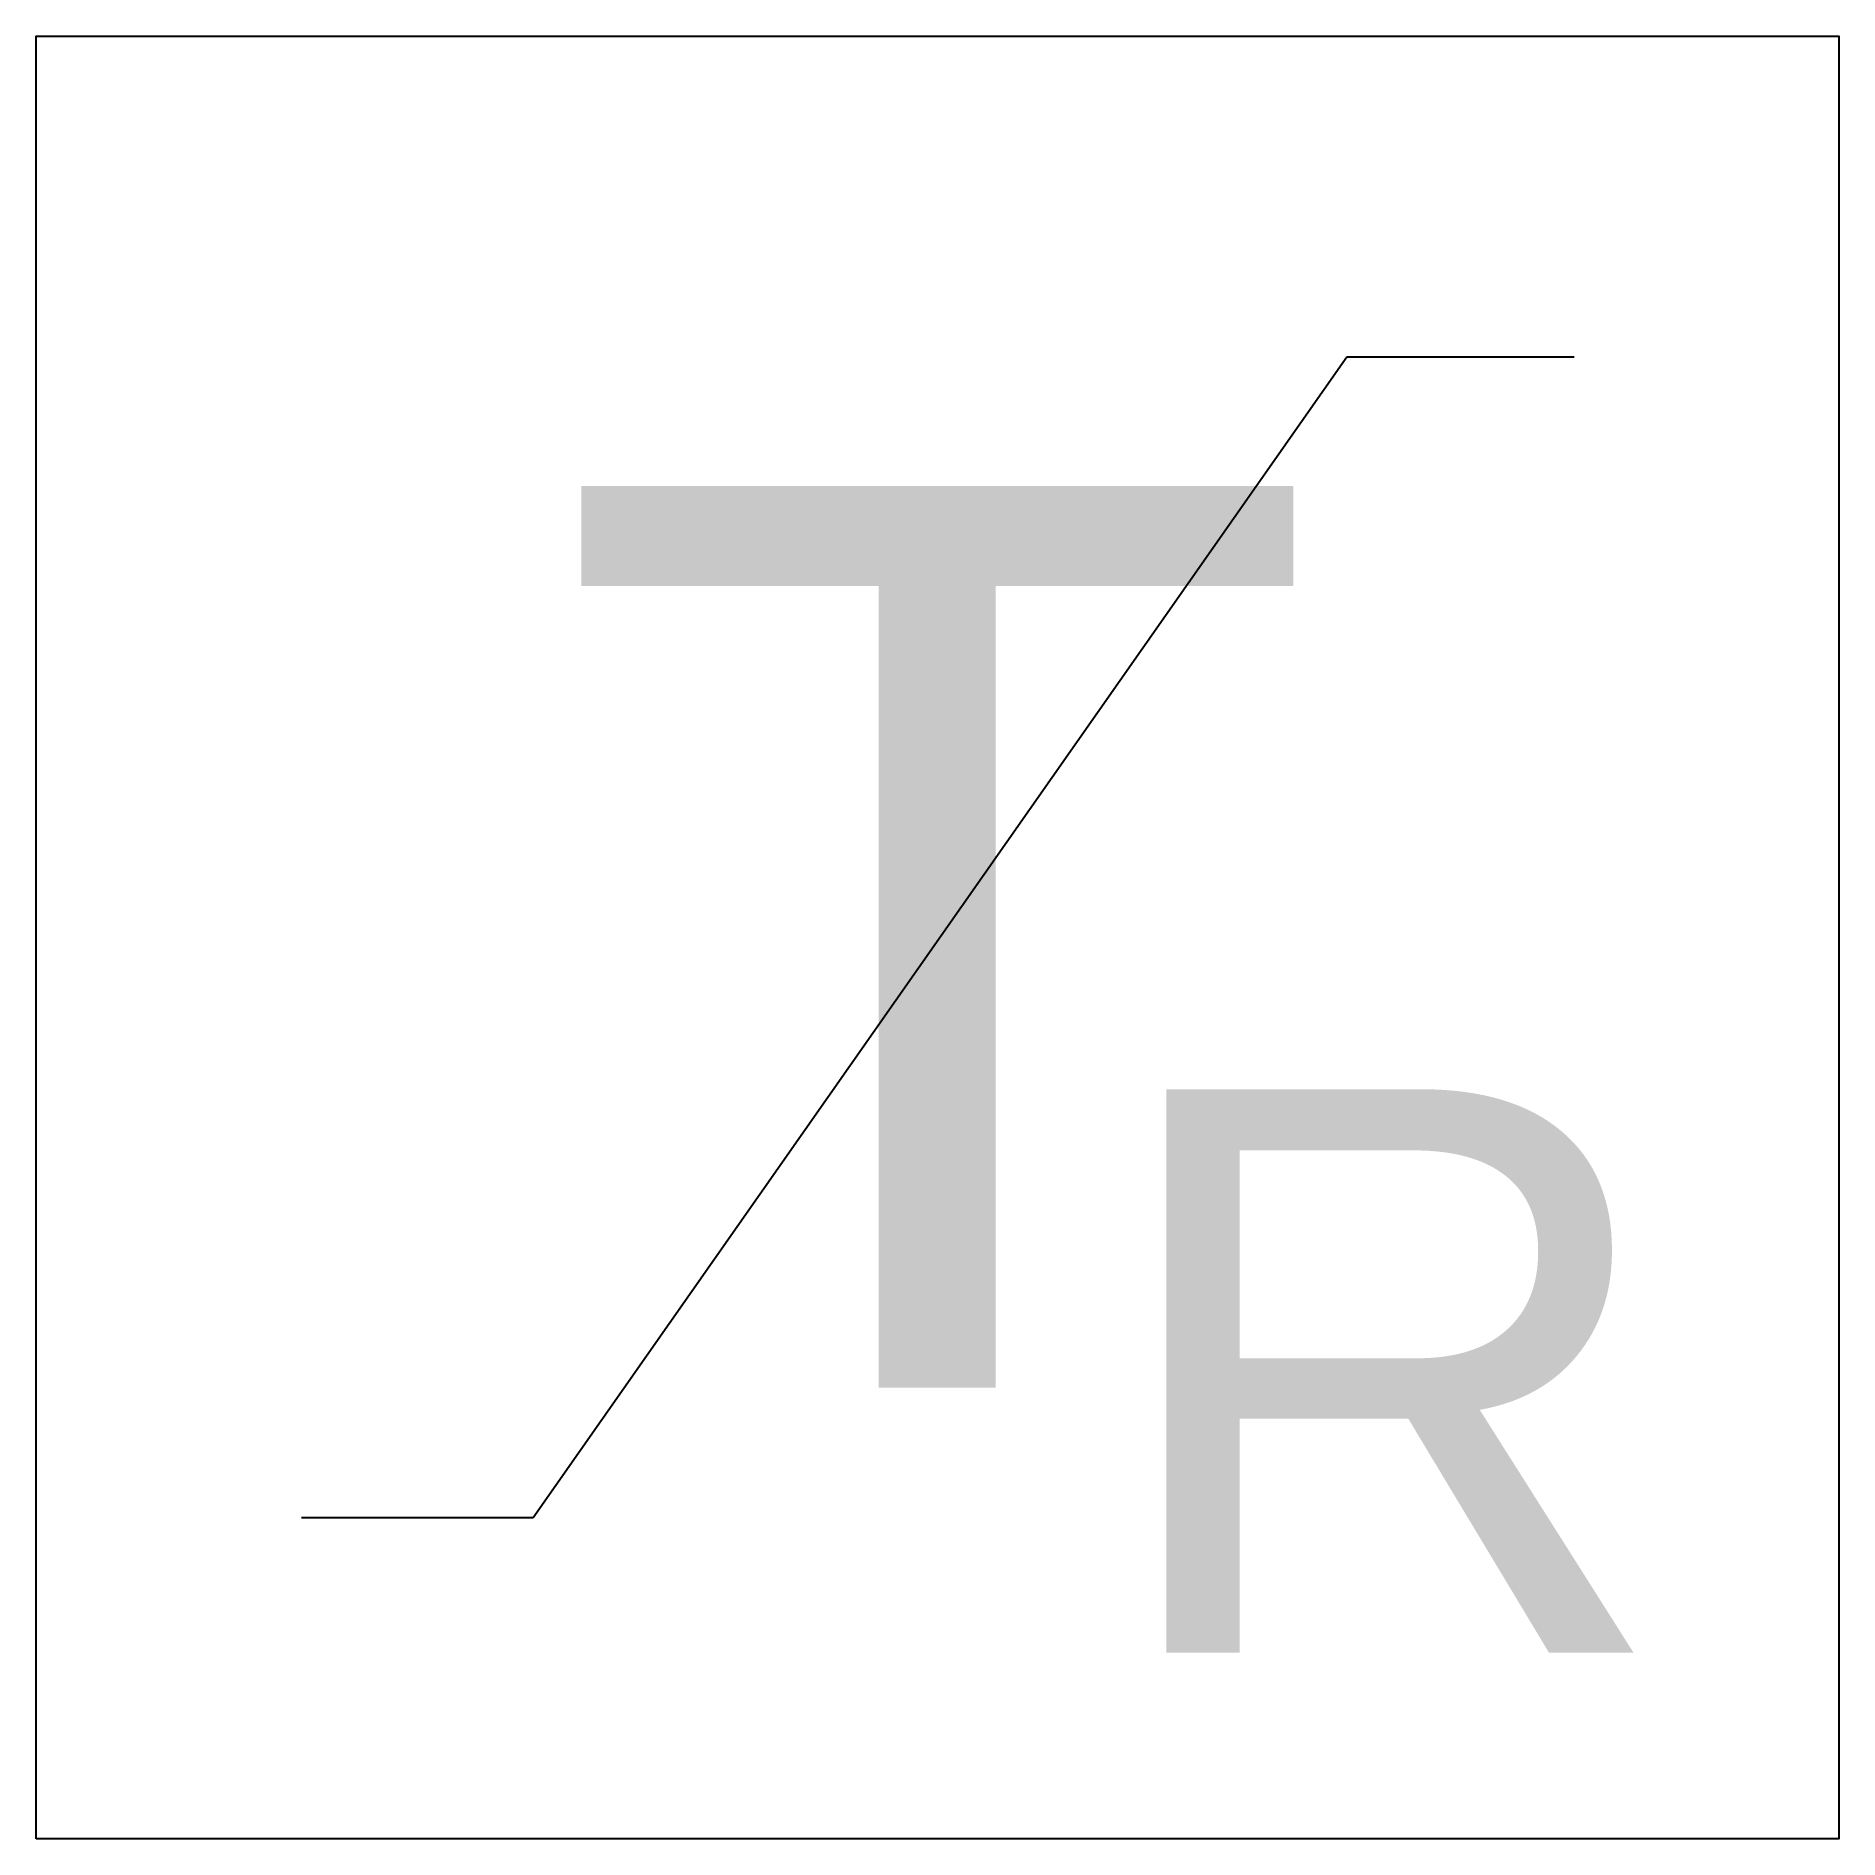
# Model space of a CAD drawing. Header units: millimetres. Extents: x -100 to 100, y -100 to 100.
import ezdxf
from ezdxf.enums import TextEntityAlignment as Align

# ---------------------------------------------------------------- set-up
doc = ezdxf.new("R2010")
doc.units = ezdxf.units.MM
doc.styles.add('EHS_Text', font='arial.ttf')

msp = doc.modelspace()

# ---------------------------------------------------------------- linework, layer by layer
at = {"color": 0, "linetype": 'ByBlock', "lineweight": -2}
for p, q in [((-44.87, -64.35), (45.4, 64.4)), ((45.4, 64.4), (70.63, 64.4)), ((-70.54, -64.35), (-44.87, -64.35))]:
    msp.add_line(p, q, dxfattribs=at)
msp.add_lwpolyline([(-100, -100), (-100, 100), (100, 100), (100, -100)], close=True, dxfattribs=at)

# ---------------------------------------------------------------- texts
at = {"color": 0, "linetype": 'ByBlock', "lineweight": -2, "style": 'EHS_Text'}
msp.add_text('T', height=100, dxfattribs=at).set_placement((0, 0.07), align=Align.MIDDLE_CENTER)
msp.add_text('R', height=62.5, dxfattribs=at).set_placement((18.21, -79.33))

doc.saveas('drawing.dxf')
